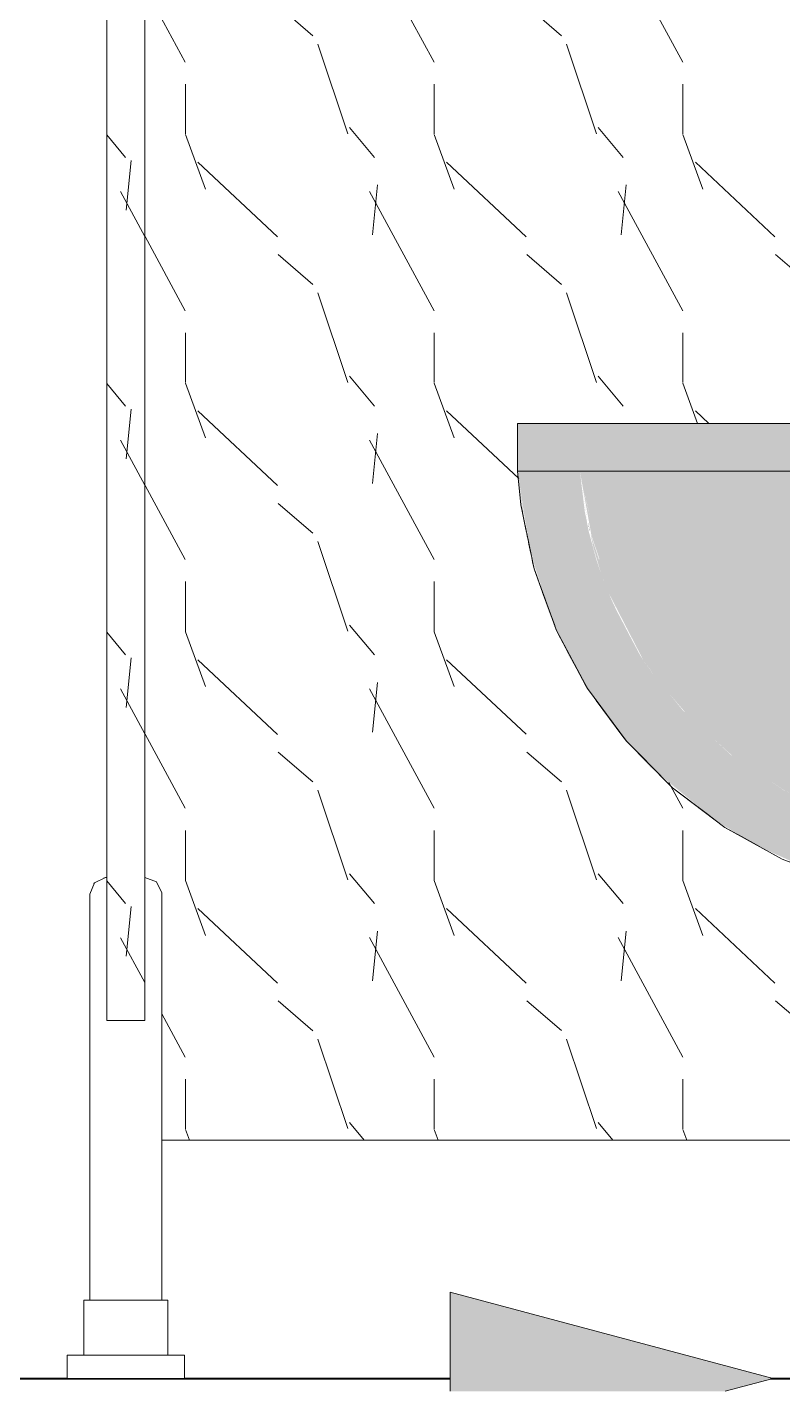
# Model space of a CAD drawing. Header units: millimetres. Extents: x 91786 to 132940, y -1987 to 10096.
# Drawn here: x 127790 to 128106, y -5 to 566 of the extents above; entities that cross this region are included whole.
import ezdxf

# ---------------------------------------------------------------- set-up
doc = ezdxf.new("R2010")
doc.units = ezdxf.units.MM
for name, color, linetype, lineweight in [('A-DETL-GENF', 7, 'Continuous', 9), ('A-GENM', 7, 'Continuous', 9), ('A-WALL-PATT', 7, 'Continuous', 9), ('P-SANR-FIXT', 7, 'Continuous', 9)]:
    doc.layers.add(name, color=color, linetype=linetype, lineweight=lineweight)
doc.layers.add('A-FLOR-FNSH-2', color=7, linetype='Continuous', lineweight=30, true_color=0x3c3c3c)
doc.layers.add('P-SANR-FIXT-2', color=7, linetype='Continuous', lineweight=9, transparency=0.7)

# ---------------------------------------------------------------- blocks, each defined once
blk = doc.blocks.new('WC Seat_2 with Cistern-Wall Based - SE22-V52-Развертка 1_66-4')
at = {"layer": 'P-SANR-FIXT-2'}
for points in [[(9328.6, 380), (9371.91, 380), (9371.91, 400), (9323.88, 400), (9324, 380), (9328.6, 380)], [(9426.1, 380), (9501.91, 380), (9501.91, 400), (9371.91, 400), (9371.91, 380), (9425.39, 380)], [(9354.31, 354.83), (9353.25, 359.33), (9353.84, 356.4), (9354.24, 355.04)]]:
    blk.add_hatch(color=256, dxfattribs=at).paths.add_polyline_path(points)
h = blk.add_hatch(color=256, dxfattribs=at)
h.paths.add_polyline_path([(9491.43, 201.92), (9491.47, 212.71), (9490.62, 211.62), (9490.62, 213.79), (9490.24, 213.79), (9490.24, 211.14), (9486.13, 211.89), (9486.13, 211.14), (9475.36, 211.14), (9475.29, 208.41), (9469.33, 208.41), (9469.32, 207.84), (9465.79, 208.41), (9465.79, 207.43), (9465.95, 207.09), (9475.98, 204.5), (9484.43, 202.95), (9490.62, 202.04)])
h.paths.add_polyline_path([(9324, 380), (9326.95, 357.15), (9327.65, 354.11), (9324.53, 376.22)])
h = blk.add_hatch(color=256, dxfattribs=at)
h.paths.add_polyline_path([(9324, 380), (9326.91, 357.2), (9326.15, 361.59), (9324.44, 376.22)])
h.paths.add_polyline_path([(9338.27, 318.01), (9333.56, 332.2), (9330.84, 340.74), (9332.41, 334.82), (9336.79, 321.81), (9337.93, 318.9)])
h.paths.add_polyline_path([(9464.64, 207.45), (9464.46, 234.39), (9463.16, 234.72), (9435.5, 246.35), (9413.32, 261.21), (9393.04, 280.05), (9380.21, 295.74), (9375.37, 302.77), (9366.61, 319.26), (9364.01, 324.63), (9359.85, 334.29), (9356.86, 343.36), (9353.81, 354.69), (9352.08, 363.34), (9350.05, 380), (9324, 380), (9326.71, 362.16), (9329.23, 347.5), (9331.23, 340.13), (9338.58, 317.36), (9345.29, 302.96), (9353.92, 287.99), (9366.29, 270.94), (9379.59, 256.11), (9406.47, 234.08), (9423.22, 223.67), (9450.69, 211.26), (9461.34, 208.35)])
h.paths.add_polyline_path([(9331.8, 336.75), (9328.63, 348.29), (9329.25, 345.71), (9330.53, 341.23)])
h.paths.add_polyline_path([(9328.19, 350.3), (9327.35, 355.07), (9328.1, 350.76)])
h = blk.add_hatch(color=256, dxfattribs=at)
h.paths.add_polyline_path([(9357.6, 344.42), (9357.72, 343.61), (9357.83, 343.65)])
h.paths.add_polyline_path([(9354.05, 354.17), (9353.35, 356.92), (9353.92, 354.69)])
h.paths.add_polyline_path([(9350.05, 380), (9353.19, 359.24), (9352.84, 361.99), (9350.63, 376.22)])
h.paths.add_polyline_path([(9350.05, 380), (9353.54, 363.82), (9352.24, 370.13), (9350.86, 376.36)])
h = blk.add_hatch(color=256, dxfattribs=at)
h.paths.add_polyline_path([(9352.08, 363.34), (9353.64, 355.83), (9352.76, 360.25), (9352.11, 363.19)])
h.paths.add_polyline_path([(9350.05, 380), (9352.64, 360.96), (9352.3, 363.58), (9350.57, 376.22)])
h.paths.add_polyline_path([(9464.64, 234.35), (9464.64, 234.39), (9513.91, 234.39), (9513.91, 380), (9350.05, 380), (9354.88, 353.12), (9358.25, 343.17), (9357.98, 343.17), (9354.45, 353.98), (9355.68, 348.21), (9359.3, 335.81), (9361.51, 330.2), (9376.53, 301.09), (9382.16, 293.06), (9395.49, 277.53), (9414.88, 259.98), (9435.91, 246.18), (9464.55, 234.37)])
h.paths.add_polyline_path([(9371.07, 310.86), (9364.82, 322.85), (9367.26, 318.03), (9370.17, 312.56)])
h.paths.add_polyline_path([(9354.45, 360.17), (9351.65, 371.99), (9352.98, 366.8), (9354.36, 360.56)])
at = {"layer": 'P-SANR-FIXT'}
for p, q in [((9323.88, 400), (9323.88, 380)), ((9371.67, 400), (9323.88, 400)), ((9323.88, 400), (9347.98, 400)), ((9347.98, 400), (9361.06, 400)), ((9361.06, 400), (9371.67, 400)), ((9376.32, 400), (9371.67, 400)), ((9371.67, 400), (9376.32, 400)), ((9376.34, 400), (9376.34, 400)), ((9389.32, 400), (9376.53, 400)), ((9376.53, 400), (9381.8, 400)), ((9389.12, 400), (9376.57, 400)), ((9376.57, 400), (9389.12, 400)), ((9381.8, 400), (9436.91, 400)), ((9394.26, 400), (9389.25, 400)), ((9389.25, 400), (9394.26, 400)), ((9398.77, 400), (9389.32, 400)), ((9413.83, 400), (9394.26, 400)), ((9394.26, 400), (9413.83, 400)), ((9409.98, 400), (9398.77, 400)), ((9468.26, 400), (9409.98, 400)), ((9480.3, 400), (9413.83, 400)), ((9413.83, 400), (9434.94, 400)), ((9434.94, 400), (9480.3, 400)), ((9323.89, 380), (9337.57, 380)), ((9347.98, 380), (9323.94, 380)), ((9324, 380), (9326.91, 380)), ((9349.79, 380), (9324, 380)), ((9326.91, 380), (9341.58, 380)), ((9337.57, 380), (9347.98, 380)), ((9341.58, 380), (9349.79, 380)), ((9347.98, 380), (9349.87, 380)), ((9349.87, 380), (9347.98, 380)), ((9349.79, 380), (9371.68, 380)), ((9371.68, 380), (9349.79, 380)), ((9349.87, 380), (9361.06, 380)), ((9361.06, 380), (9349.87, 380)), ((9371.65, 380), (9350.05, 380)), ((9350.05, 380), (9357.91, 380)), ((9357.91, 380), (9365.54, 380)), ((9361.06, 380), (9371.67, 380)), ((9371.67, 380), (9361.06, 380)), ((9365.54, 380), (9371.65, 380)), ((9376.27, 380), (9371.65, 380)), ((9371.65, 380), (9376.27, 380)), ((9371.67, 380), (9376.32, 380)), ((9376.32, 380), (9371.67, 380)), ((9371.68, 380), (9376.06, 380)), ((9376.06, 380), (9371.68, 380)), ((9376.3, 380), (9389.11, 380)), ((9383.63, 380), (9376.3, 380)), ((9376.34, 380), (9376.34, 380)), ((9389.22, 380), (9376.49, 380)), ((9376.49, 380), (9389.22, 380)), ((9434.86, 380), (9376.53, 380)), ((9376.53, 380), (9434.86, 380)), ((9376.57, 380), (9389.12, 380)), ((9389.12, 380), (9376.57, 380)), ((9389.11, 380), (9383.63, 380)), ((9389.24, 380), (9434.78, 380)), ((9422.43, 380), (9389.24, 380)), ((9389.25, 380), (9434.94, 380)), ((9394.26, 380), (9389.25, 380)), ((9434.94, 380), (9389.34, 380)), ((9389.34, 380), (9401.73, 380)), ((9434.94, 380), (9394.26, 380)), ((9401.73, 380), (9417.59, 380)), ((9417.59, 380), (9434.94, 380)), ((9434.78, 380), (9422.43, 380)), ((9434.81, 380), (9467.06, 380)), ((9444.19, 380), (9434.81, 380)), ((9501.91, 380), (9434.89, 380)), ((9434.89, 380), (9501.91, 380)), ((9327.35, 356.29), (9326.03, 362.67)), ((9327.74, 354.37), (9327.35, 356.29)), ((9328.05, 352.89), (9327.79, 354.13)), ((9328.34, 351.49), (9328.05, 352.89)), ((9328.74, 349.54), (9328.34, 351.49)), ((9329.53, 345.71), (9328.74, 349.54)), ((9329.64, 345.16), (9329.54, 345.66)), ((9329.76, 344.59), (9329.67, 345.05)), ((9330.28, 342.1), (9329.76, 344.59)), ((9334.42, 329.39), (9331.75, 336.75)), ((9336.32, 324.15), (9334.47, 329.24)), ((9339.5, 315.39), (9336.32, 324.15)), ((9352.32, 290.77), (9341.92, 310.19)), ((9356.46, 284.69), (9353.53, 288.66)), ((9356.8, 284.23), (9356.56, 284.55)), ((9368.05, 268.97), (9356.92, 284.06)), ((9383.18, 253.15), (9373, 263.46)), ((9406.61, 233.99), (9403.41, 236.42)), ((9425.18, 222.91), (9417.66, 227.06)), ((9426.87, 221.99), (9425.39, 222.8))]:
    blk.add_line(p, q, dxfattribs=at)
at = {"layer": 'P-SANR-FIXT', "flags": 128}
for points in [[(9325.99, 362.82), (9325.33, 366.02), (9324, 380)], [(9331.75, 336.75), (9330.89, 339.12), (9330.28, 342.1)], [(9341.92, 310.19), (9340.25, 313.3), (9339.56, 315.2)], [(9353.5, 288.7), (9353.22, 289.09), (9352.32, 290.77)], [(9373, 263.46), (9369.52, 266.98), (9368.05, 268.97)], [(9403.41, 236.42), (9388.82, 247.45), (9383.29, 253.04)], [(9417.66, 227.06), (9410.73, 230.88), (9406.61, 233.99)], [(9443.33, 214.41), (9434.78, 217.62), (9426.87, 221.99)]]:
    blk.add_lwpolyline(points, dxfattribs=at)
blk = doc.blocks.new('WC Seat_2 with Cistern-Wall Based - SE22-V53-Развертка 1_66-4')
at = {"layer": 'P-SANR-FIXT'}
for p, q in [((9323.88, 400), (9323.88, 380)), ((9371.67, 400), (9323.88, 400)), ((9323.88, 400), (9371.67, 400)), ((9376.32, 400), (9371.67, 400)), ((9371.67, 400), (9376.32, 400)), ((9376.34, 400), (9373.02, 400)), ((9373.02, 400), (9376.34, 400)), ((9389.32, 400), (9376.53, 400)), ((9376.53, 400), (9501.91, 400)), ((9389.12, 400), (9376.57, 400)), ((9376.57, 400), (9389.12, 400)), ((9394.26, 400), (9389.25, 400)), ((9389.25, 400), (9503.78, 400)), ((9409.98, 400), (9389.32, 400)), ((9480.3, 400), (9394.26, 400)), ((9422.77, 400), (9409.98, 400)), ((9436.91, 400), (9422.77, 400)), ((9323.89, 380), (9349.87, 380)), ((9349.87, 380), (9323.94, 380)), ((9324, 380), (9332.81, 380)), ((9341.58, 380), (9324, 380)), ((9332.81, 380), (9349.79, 380)), ((9349.79, 380), (9341.58, 380)), ((9349.79, 380), (9353.11, 380)), ((9353.11, 380), (9349.79, 380)), ((9349.87, 380), (9361.06, 380)), ((9371.67, 380), (9349.87, 380)), ((9371.65, 380), (9350.05, 380)), ((9350.05, 380), (9371.65, 380)), ((9353.11, 380), (9367.2, 380)), ((9367.2, 380), (9353.11, 380)), ((9361.06, 380), (9371.67, 380)), ((9367.2, 380), (9371.68, 380)), ((9371.68, 380), (9367.2, 380)), ((9375.5, 380), (9371.65, 380)), ((9371.65, 380), (9376.27, 380)), ((9371.67, 380), (9376.32, 380)), ((9376.32, 380), (9371.67, 380)), ((9371.68, 380), (9376.06, 380)), ((9376.06, 380), (9371.68, 380)), ((9376.34, 380), (9373.02, 380)), ((9373.02, 380), (9376.34, 380)), ((9376.27, 380), (9375.5, 380)), ((9376.3, 380), (9383.63, 380)), ((9389.11, 380), (9376.3, 380)), ((9389.22, 380), (9376.49, 380)), ((9376.49, 380), (9389.22, 380)), ((9381.8, 380), (9376.53, 380)), ((9376.53, 380), (9398.77, 380)), ((9376.57, 380), (9389.12, 380)), ((9389.12, 380), (9376.57, 380)), ((9389.32, 380), (9381.8, 380)), ((9383.63, 380), (9389.11, 380)), ((9389.24, 380), (9422.43, 380)), ((9434.78, 380), (9389.24, 380)), ((9389.25, 380), (9413.83, 380)), ((9394.26, 380), (9389.25, 380)), ((9398.77, 380), (9389.32, 380)), ((9401.73, 380), (9389.34, 380)), ((9389.34, 380), (9401.73, 380)), ((9434.94, 380), (9394.26, 380)), ((9409.98, 380), (9398.77, 380)), ((9398.77, 380), (9434.86, 380)), ((9434.94, 380), (9401.73, 380)), ((9401.73, 380), (9434.94, 380)), ((9422.77, 380), (9409.98, 380)), ((9413.83, 380), (9434.94, 380)), ((9422.43, 380), (9434.78, 380)), ((9434.86, 380), (9422.77, 380)), ((9434.81, 380), (9490.7, 380)), ((9444.19, 380), (9434.81, 380)), ((9436.91, 380), (9434.89, 380)), ((9434.89, 380), (9452.16, 380)), ((9327.35, 356.29), (9326.03, 362.67)), ((9327.74, 354.37), (9327.35, 356.29)), ((9328.05, 352.89), (9327.79, 354.13)), ((9328.34, 351.49), (9328.05, 352.89)), ((9328.74, 349.54), (9328.34, 351.49)), ((9329.53, 345.71), (9328.74, 349.54)), ((9329.64, 345.16), (9329.54, 345.66)), ((9329.76, 344.59), (9329.67, 345.05)), ((9330.28, 342.1), (9329.76, 344.59)), ((9334.42, 329.39), (9331.75, 336.75)), ((9336.32, 324.15), (9334.47, 329.24)), ((9339.5, 315.39), (9336.32, 324.15)), ((9352.32, 290.77), (9341.92, 310.19)), ((9356.46, 284.69), (9353.53, 288.66)), ((9356.8, 284.23), (9356.56, 284.55)), ((9368.05, 268.97), (9356.92, 284.06)), ((9383.18, 253.15), (9373, 263.46)), ((9406.61, 233.99), (9403.41, 236.42)), ((9425.18, 222.91), (9417.66, 227.06)), ((9426.87, 221.99), (9425.39, 222.8))]:
    blk.add_line(p, q, dxfattribs=at)
at = {"layer": 'P-SANR-FIXT', "flags": 128}
for points in [[(9325.99, 362.82), (9325.33, 366.02), (9324, 380)], [(9331.75, 336.75), (9330.89, 339.12), (9330.28, 342.1)], [(9341.92, 310.19), (9340.25, 313.3), (9339.56, 315.2)], [(9353.5, 288.7), (9353.22, 289.09), (9352.32, 290.77)], [(9373, 263.46), (9369.52, 266.98), (9368.05, 268.97)], [(9403.41, 236.42), (9388.82, 247.45), (9383.29, 253.04)], [(9417.66, 227.06), (9410.73, 230.88), (9406.61, 233.99)], [(9443.33, 214.41), (9434.78, 217.62), (9426.87, 221.99)]]:
    blk.add_lwpolyline(points, dxfattribs=at)
blk = doc.blocks.new('WC Seat_2 with Cistern-Wall Based - SE22-V54-Развертка 1_66-4')
at = {"layer": 'P-SANR-FIXT'}
for p, q in [((9323.88, 400), (9323.88, 380)), ((9347.98, 400), (9323.88, 400)), ((9323.88, 400), (9503.78, 400)), ((9361.06, 400), (9347.98, 400)), ((9371.67, 400), (9361.06, 400)), ((9376.32, 400), (9371.67, 400)), ((9373.02, 400), (9371.91, 400)), ((9371.91, 400), (9373.02, 400)), ((9376.34, 400), (9373.02, 400)), ((9373.02, 400), (9376.34, 400)), ((9381.8, 400), (9376.53, 400)), ((9376.53, 400), (9501.91, 400)), ((9389.12, 400), (9376.57, 400)), ((9389.32, 400), (9381.8, 400)), ((9503.78, 400), (9389.25, 400)), ((9501.91, 400), (9389.32, 400)), ((9503.78, 380), (9323.88, 380)), ((9323.89, 380), (9349.87, 380)), ((9324, 380), (9341.58, 380)), ((9341.58, 380), (9324, 380)), ((9341.58, 380), (9367.2, 380)), ((9349.79, 380), (9341.58, 380)), ((9353.11, 380), (9349.79, 380)), ((9349.87, 380), (9371.67, 380)), ((9434.94, 380), (9350.05, 380)), ((9350.05, 380), (9352.72, 380)), ((9352.72, 380), (9371.65, 380)), ((9371.68, 380), (9353.11, 380)), ((9367.2, 380), (9467.06, 380)), ((9371.65, 380), (9376.27, 380)), ((9371.67, 380), (9376.32, 380)), ((9376.06, 380), (9371.68, 380)), ((9383.63, 380), (9376.3, 380)), ((9376.34, 380), (9376.34, 380)), ((9376.49, 380), (9389.22, 380)), ((9501.91, 380), (9376.53, 380)), ((9376.53, 380), (9501.91, 380)), ((9376.57, 380), (9389.12, 380)), ((9389.11, 380), (9383.63, 380)), ((9402.13, 380), (9389.24, 380)), ((9389.25, 380), (9434.94, 380)), ((9389.34, 380), (9434.94, 380)), ((9434.78, 380), (9402.13, 380)), ((9444.19, 380), (9434.81, 380))]:
    blk.add_line(p, q, dxfattribs=at)
at = {"layer": 'P-SANR-FIXT', "flags": 128}
blk.add_lwpolyline([(9468.17, 206.27), (9460.49, 207.96), (9434.78, 217.62), (9410.73, 230.88), (9388.82, 247.45), (9369.52, 266.98), (9353.22, 289.09), (9340.25, 313.3), (9330.89, 339.12), (9325.33, 366.02), (9324, 380)], dxfattribs=at)
blk = doc.blocks.new('131_Сантехническая перегородка_Дверь 5 - СД-1-30835617-Развертка 1_66-4')
at = {"layer": 'A-GENM'}
blk.add_line((9146.67, 207.36), (9146.82, 207.74), dxfattribs=at)
blk.add_line((9146.67, 207.36), (9146.82, 207.74), dxfattribs=at)
at = {"layer": 'A-GENM', "flags": 128}
blk.add_lwpolyline([(9150.65, 209.59), (9151.47, 209.98), (9152, 210)], dxfattribs=at)
blk.add_lwpolyline([(9150.65, 209.59), (9151.47, 209.98), (9152, 210)], dxfattribs=at)
blk = doc.blocks.new('131_Сантехническая перегородка_Дверь 5 - СД-1-V69-Развертка 1_66-4')
at = {"layer": 'A-GENM'}
blk.add_line((9146.67, 207.36), (9146.82, 207.74), dxfattribs=at)
blk.add_line((9146.67, 207.36), (9146.82, 207.74), dxfattribs=at)
at = {"layer": 'A-GENM', "flags": 128}
for points in [[(9150.65, 209.59), (9151.47, 209.98), (9152, 210)], [(9150.65, 209.59), (9151.47, 209.98), (9152, 210)], [(9174.9, 203.78), (9175.05, 203.46), (9175.07, 202.93)], [(9174.9, 203.78), (9175.05, 203.46), (9175.07, 202.93)]]:
    blk.add_lwpolyline(points, dxfattribs=at)
blk = doc.blocks.new('131_Сантехническая перегородка_Дверь 5 - СД-1-V70-Развертка 1_66-4')
at = {"layer": 'A-GENM'}
h = blk.add_hatch(dxfattribs=at)
h.set_pattern_fill('FP_29', color=256, style=0, pattern_type=2)
h.set_pattern_definition([(108.435, (8388.465, 0), (-104.12513, 208.25044), [39.513, -289.76]), (139.399, (8375.97, 37.485), (-624.75285, 520.62186), [19.2, -940.786]), (136.848, (8465.517, 49.98), (-1561.885053, 1457.739081), [45.673, -2237.967]), (109.983, (8432.197, 81.217), (-312.373483, 833.000664), [24.375, -1194.377]), (90, (8423.87, 0), (-104.125, 104.125), [20.825, -83.3]), (118.443, (8423.867, 20.825), (728.876327, -1353.623754), [56.841, -2785.217]), (84.289, (8396.795, 70.805), (-104.131824, -937.12419), [20.929, -1025.514]), (129.806, (8398.877, 91.63), (416.50377, -520.62198), [16.265, -796.977])])
h.paths.add_polyline_path([(9168, 150), (9168, 1650), (9152, 1650), (9152, 150), (9155.81, 150)])
for p, q in [((9152, 150), (9152, 1650)), ((9168, 1650), (9168, 150)), ((9146.64, 207.29), (9146.82, 207.74)), ((9144.93, 202.93), (9144.93, 32.93)), ((9175.07, 32.93), (9175.07, 202.93)), ((9168, 150), (9152, 150)), ((9142.43, 32.93), (9142.43, 10)), ((9142.43, 32.93), (9160, 32.93)), ((9160, 32.93), (9177.57, 32.93)), ((9177.57, 10), (9177.57, 32.93)), ((9135.39, 10), (9135.39, 0)), ((9135.39, 10), (9160, 10)), ((9160, 10), (9184.61, 10)), ((9184.61, 0), (9184.61, 10))]:
    blk.add_line(p, q, dxfattribs=at)
at = {"layer": 'A-GENM', "flags": 128}
for points in [[(9144.93, 202.93), (9146.82, 207.74), (9151.47, 209.98), (9152, 210)], [(9150.65, 209.59), (9151.47, 209.98), (9152, 210)], [(9168, 210), (9172.81, 208.11), (9175.05, 203.46), (9175.07, 202.93)], [(9174.9, 203.78), (9175.05, 203.46), (9175.07, 202.93)]]:
    blk.add_lwpolyline(points, dxfattribs=at)
blk = doc.blocks.new('131_Сантехническая перегородка 6 - СП-1-30839354-Развертка 1_66-4')
at = {"layer": 'A-GENM'}
h = blk.add_hatch(dxfattribs=at)
h.set_pattern_fill('FP_30', color=256, style=0, pattern_type=2)
h.set_pattern_definition([(108.435, (8388.465, 0), (-104.12513, 208.25044), [39.513, -289.76]), (139.399, (8375.97, 37.485), (-624.75285, 520.62186), [19.2, -940.786]), (136.848, (8465.517, 49.98), (-1561.885053, 1457.739081), [45.673, -2237.967]), (109.983, (8432.197, 81.218), (-312.373483, 833.000664), [24.375, -1194.377]), (90, (8423.87, 0), (-104.125, 104.125), [20.825, -83.3]), (118.443, (8423.867, 20.825), (728.876327, -1353.623754), [56.841, -2785.217]), (84.289, (8396.795, 70.805), (-104.131824, -937.12419), [20.929, -1025.515]), (129.806, (8398.877, 91.63), (416.50377, -520.62198), [16.265, -796.977])])
h.paths.add_polyline_path([(9175.07, 100), (9464.64, 100), (9464.64, 207.45), (9449.41, 211.61), (9422.66, 223.92), (9405.76, 234.53), (9389.45, 247.93), (9379.59, 256.11), (9364.27, 273.61), (9353.5, 288.71), (9345.29, 302.96), (9336.79, 321.81), (9334.66, 327.68), (9329.21, 345.85), (9328.1, 350.76), (9325.99, 362.89), (9323.88, 382.53), (9323.88, 400), (9829.57, 400), (9836.65, 657.69), (9839, 757.59), (9839, 790), (9904, 790), (9904, 795), (9904.71, 797.57), (9907.23, 799.53), (9909.77, 800), (9935.01, 799.73), (9936.56, 799.24), (9938.33, 797.4), (9939, 794.06), (9939, 790), (9968, 790), (9968, 1550), (9966.3, 1562.94), (9961.3, 1575), (9953.36, 1585.36), (9943, 1593.3), (9930.94, 1598.3), (9918, 1600), (9168, 1600), (9168.06, 209.98), (9172.29, 208.39), (9173.21, 207.55), (9174.51, 205.68), (9175.07, 202.93), (9175.07, 112.82)])
h.paths.add_polyline_path([(9874, 100), (9896.68, 100), (9896.53, 202.93), (9897.6, 206.37), (9900.57, 208.82), (9903.82, 209.79), (9911.65, 209.96), (9914.89, 209.74), (9918.66, 208.41), (9921.01, 206.37), (9922.08, 202.93), (9922.08, 100), (9968, 100), (9968, 380), (9919, 380), (9919, 272.71), (9874, 260.36), (9874, 116.88)])
h.paths.add_polyline_path([(9619, 577.5), (9612.3, 578.53), (9612.05, 578.6), (9608.79, 579.95), (9605.09, 582.32), (9602.83, 584.39), (9600.23, 587.63), (9598.02, 591.87), (9597.6, 592.5), (9481.5, 592.46), (9481.5, 590.5), (9478, 590.5), (9478, 592.49), (9476.44, 595.32), (9475.85, 597.41), (9475.63, 600.94), (9476.15, 604.01), (9477.49, 606.72), (9478, 607.51), (9478, 609.5), (9481.5, 609.5), (9481.5, 607.5), (9490.5, 607.5), (9490.5, 667.44), (9609.5, 667.4), (9609.5, 620.34), (9613.75, 621.88), (9619, 622.5), (9625.7, 621.47), (9625.95, 621.4), (9629.21, 620.05), (9632.91, 617.68), (9635.17, 615.61), (9637.65, 612.59), (9639.98, 608.13), (9640.86, 605.04), (9641.22, 603.52), (9641.49, 599.23), (9640.75, 594.24), (9640.4, 593.05), (9639.05, 589.79), (9636.44, 585.79), (9634.62, 583.83), (9632.07, 581.7), (9629.09, 579.9), (9624.25, 578.12), (9623.09, 577.98)])
blk.add_line((9175.07, 100), (9464.64, 100), dxfattribs=at)
blk = doc.blocks.new('Начало раскладки_красным - Начало раскладки_красным-26110621-Развертка 1_66-4')
at = {"layer": 'A-DETL-GENF'}
for points in [[(8994.61, 264.75), (9067.08, 264.79), (9030.77, 400), (9017.55, 350.58)], [(8766.23, -5.16), (8766.21, 36.08), (8631, -0.23), (8649.42, -5.16)], [(9295.77, -5.16), (9410.92, -5.16), (9431, 0.23), (9295.75, 36.39), (9295.77, -0.1)]]:
    blk.add_hatch(color=256, dxfattribs=at).paths.add_polyline_path(points)
for p, q in [((9030.77, 400), (8994.61, 264.75)), ((9030.77, 400), (8994.61, 264.75)), ((9067.08, 264.79), (9030.77, 400)), ((9030.77, 400), (9067.08, 264.79)), ((8994.61, 264.75), (9067.08, 264.79)), ((8994.61, 264.75), (9067.08, 264.79)), ((9030.98, 30), (9030.84, 264.77)), ((8766.21, 36.08), (8631, -0.23)), ((8631, -0.23), (8766.21, 36.08)), ((8766.23, -5.16), (8766.21, 36.08)), ((8766.21, 36.08), (8766.23, -5.16)), ((9431, 0.23), (9295.75, 36.39)), ((9295.75, 36.39), (9295.77, -5.16)), ((9431, 0.23), (9295.75, 36.39)), ((9295.75, 36.39), (9295.77, -5.16)), ((9061, 0.02), (9295.77, 0.16)), ((9410.92, -5.16), (9431, 0.23)), ((9431, 0.23), (9410.92, -5.16)), ((8631, -0.23), (8649.42, -5.16)), ((8631, -0.23), (8649.42, -5.16)), ((9001, -0.02), (8766.23, -0.16))]:
    blk.add_line(p, q, dxfattribs=at)
for start, end in [(0.0336, 189.949), (349.7541, 0.0336)]:
    blk.add_arc((9031, 0), 30, start, end, dxfattribs=at)

msp = doc.modelspace()

# ---------------------------------------------------------------- hatches: boundary and pattern name
at = {"layer": 'A-WALL-PATT'}
h = msp.add_hatch(dxfattribs=at)
h.set_pattern_fill('FP_25', color=256, style=0, pattern_type=2)
h.set_pattern_definition([(90, (128301.9, 0), (-600, 4e-14), []), (180, (128301.9, 0), (-7e-14, -600), [])])
h.paths.add_polyline_path([(127966.67, 0), (127966.64, 36.39), (128101.9, 0.23), (128101.9, 0), (128135.54, 0), (128135.54, 100), (127845.97, 100), (127845.97, 32.93), (127848.47, 32.93), (127848.47, 10), (127855.5, 10), (127855.5, 0), (127966.64, 0)])
h.paths.add_polyline_path([(126802.29, 0), (127101.9, 0), (127101.9, 500), (126761.9, 500), (126761.9, 399.13), (126797.97, 264.79), (126761.9, 264.75), (126761.9, 0)])
h.paths.add_polyline_path([(127701.9, 0), (127806.29, 0), (127806.29, 10), (127813.32, 10.1), (127813.32, 32.93), (127815.82, 32.93), (127815.82, 202.93), (127816.77, 206.11), (127817.73, 207.62), (127818.37, 208.24), (127820.5, 209.27), (127822.9, 210), (127822.9, 1650), (127838.9, 1650), (127838.9, 1600), (128588.9, 1600), (128601.84, 1598.3), (128613.9, 1593.3), (128624.25, 1585.36), (128632.2, 1575), (128637.19, 1562.94), (128638.9, 1550), (128638.9, 790), (128639.9, 790), (128639.9, 1800), (126761.9, 1800), (126761.9, 1700), (127452.15, 1700), (127452.15, 600), (127701.9, 600), (127701.9, 399.13), (127737.97, 264.79), (127701.9, 264.75), (127701.9, 10)])
h.paths.add_polyline_path([(128420, 0), (128555.59, 0), (128555.59, 10), (128562.63, 10), (128562.63, 32.93), (128565.13, 32.93), (128565.13, 100), (128544.9, 100), (128544.9, 0.71), (128420, 0.71)])
h.paths.add_polyline_path([(128639.9, 0), (128639.9, 380), (128638.9, 380), (128638.9, 100), (128595.27, 100), (128595.27, 32.93), (128597.77, 32.93), (128597.77, 10), (128604.81, 10), (128604.81, 0), (128638.9, 0)])

# ---------------------------------------------------------------- linework, layer by layer
at = {"layer": 'A-FLOR-FNSH-2'}
for p, q in [((127966.67, 0), (127437.12, 0)), ((128639.9, 0), (128101.02, 0)), ((127966.67, -0.1), (127437.12, -0.1)), ((128671.4, -0.1), (128100.65, -0.1))]:
    msp.add_line(p, q, dxfattribs=at)

# ---------------------------------------------------------------- block references
at = {"layer": 'A-DETL-GENF'}
msp.add_blockref('Начало раскладки_красным - Начало раскладки_красным-26110621-Развертка 1_66-4', (118670.9, 0), dxfattribs=at)
at = {"layer": 'A-GENM'}
for name in ['131_Сантехническая перегородка_Дверь 5 - СД-1-V70-Развертка 1_66-4', '131_Сантехническая перегородка 6 - СП-1-30839354-Развертка 1_66-4', '131_Сантехническая перегородка_Дверь 5 - СД-1-30835617-Развертка 1_66-4', '131_Сантехническая перегородка_Дверь 5 - СД-1-V69-Развертка 1_66-4']:
    msp.add_blockref(name, (118670.9, 0), dxfattribs=at)
at = {"layer": 'P-SANR-FIXT'}
for name in ['WC Seat_2 with Cistern-Wall Based - SE22-V52-Развертка 1_66-4', 'WC Seat_2 with Cistern-Wall Based - SE22-V53-Развертка 1_66-4', 'WC Seat_2 with Cistern-Wall Based - SE22-V54-Развертка 1_66-4']:
    msp.add_blockref(name, (118670.9, 0), dxfattribs=at)

doc.saveas('drawing.dxf')
